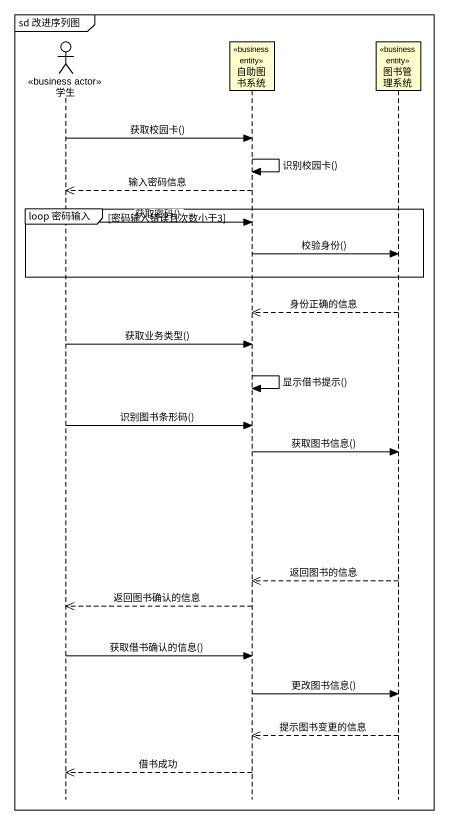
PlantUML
@startuml
mainframe sd 改进序列图
hide footbox
actor 学生 <<business actor>>
participant 自助图书系统 <<business entity>>
participant 图书管理系统 <<business entity>>

学生 -> 自助图书系统 : 获取校园卡()
自助图书系统 -> 自助图书系统 : 识别校园卡()
自助图书系统 -->> 学生 : 输入密码信息
group loop 密码输入 [密码输入错误且次数小于3]
  学生 -> 自助图书系统 : 获取密码()
  自助图书系统 -> 图书管理系统 : 校验身份()
end
图书管理系统 -->> 自助图书系统 : 身份正确的信息
学生 -> 自助图书系统 : 获取业务类型()
自助图书系统 -> 自助图书系统 : 显示借书提示()
学生 -> 自助图书系统 : 识别图书条形码()
自助图书系统 -> 图书管理系统 : 获取图书信息()
图书管理系统 -->> 自助图书系统 : 返回图书的信息
自助图书系统 -->> 学生 : 返回图书确认的信息
学生 -> 自助图书系统 : 获取借书确认的信息()
自助图书系统 -> 图书管理系统 : 更改图书信息()
图书管理系统 -->> 自助图书系统 : 提示图书变更的信息
自助图书系统 -->> 学生 : 借书成功
@enduml
